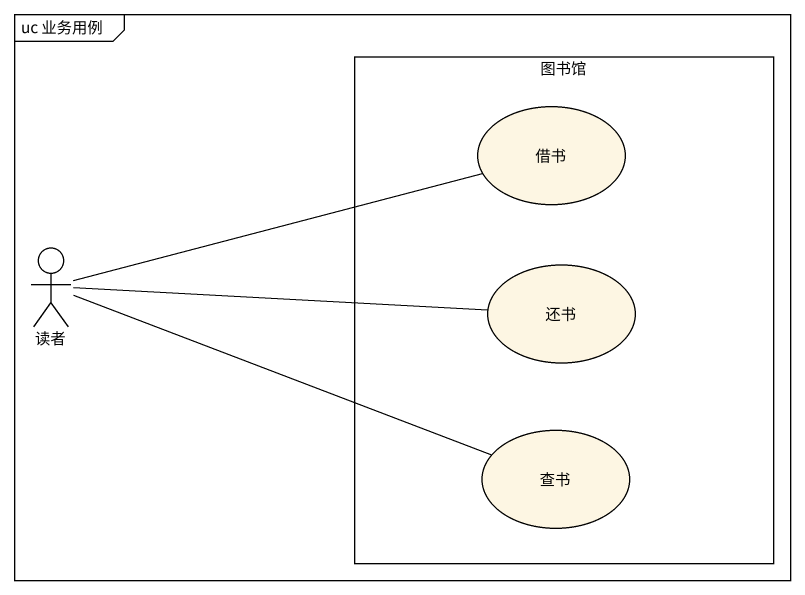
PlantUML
@startuml
mainframe uc 业务用例
rectangle 图书馆 {
  usecase 借书
  usecase 还书
  usecase 查书
}
actor 读者
读者 -right- 借书
读者 -right- 还书
读者 -right- 查书
@enduml
